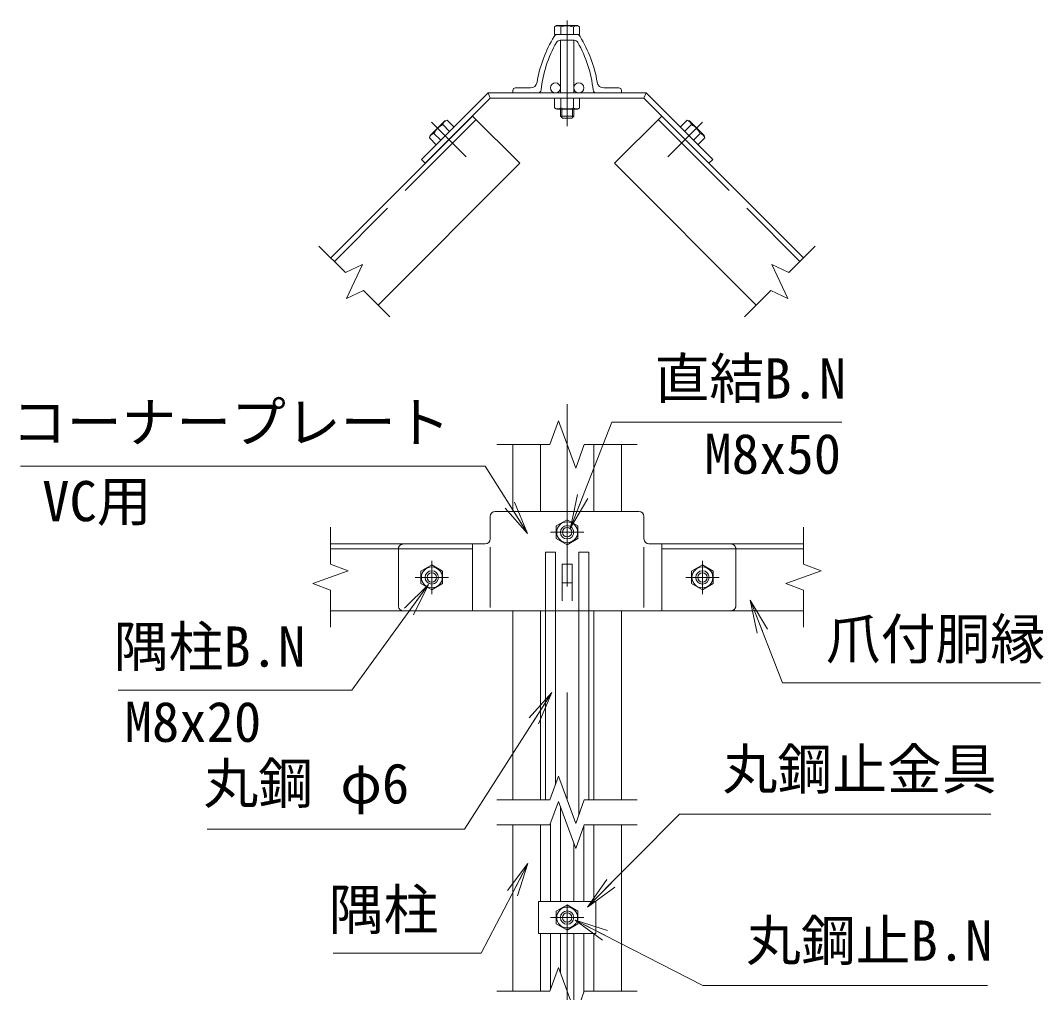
# Model space of a CAD drawing. Units: millimetres, scale not verified. Extents: x -4200 to 4200, y -2970 to 2970.
# Drawn here: x 1539 to 2764, y -993 to 171 of the extents above; entities that cross this region are included whole.
import ezdxf
from ezdxf.enums import TextEntityAlignment as Align

# ---------------------------------------------------------------- set-up
doc = ezdxf.new("R2010")
doc.units = ezdxf.units.MM
doc.header["$LTSCALE"] = 20
doc.linetypes.add('DASHED', pattern=[7.5, 6, -1.5])
doc.linetypes.add('USER1', pattern=[50.8, 31.75, -6.35, 6.35, -6.35])
for name, color, linetype, lineweight in [('0-0_D-STR1', 1, 'Continuous', 18), ('0-1_D-STR-DIM', 7, 'Continuous', 9), ('0-2_D-STR3', 3, 'Continuous', 13), ('0-3_D-STR-TXT', 7, 'Continuous', 9), ('0-4_0', 7, 'Continuous', 9), ('0-5_D-BMK', 2, 'USER1', 13)]:
    doc.layers.add(name, color=color, linetype=linetype, lineweight=lineweight)
doc.styles.add('ＭＳ ゴシック', font='')
doc.styles.get('ＭＳ ゴシック').set_extended_font_data('MS Gothic')

# ---------------------------------------------------------------- blocks, each defined once
blk = doc.blocks.new('_Open')
at = {"layer": '0-4_0'}
blk.add_line((-20, 3.33), (0, 0), dxfattribs=at)
blk.add_lwpolyline([(-20, -3.33), (0, 0), (-20, 0)], dxfattribs=at)

msp = doc.modelspace()

# ---------------------------------------------------------------- linework, layer by layer
at = {"layer": '0-0_D-STR1'}
for p, q in [((2182.56, 153.88), (2204.94, 153.88)), ((2185.38, 146.88), (2202.13, 146.88)), ((2128.75, 83.88), (2128.75, 86.88)), ((2149.86, 89.88), (2131.75, 89.88)), ((2237.65, 89.88), (2255.75, 89.88)), ((2258.75, 83.88), (2258.75, 86.88)), ((2158.59, 83.88), (2128.75, 83.88)), ((2228.91, 83.88), (2258.75, 83.88)), ((2080.54, 56.26), (1910.83, -113.44)), ((2080.54, 56.26), (2137.11, -0.3)), ((2306.97, 56.26), (2250.4, -0.3)), ((2306.97, 56.26), (2476.67, -113.44)), ((2137.11, -0.3), (1967.4, -170.01)), ((2250.4, -0.3), (2420.1, -170.01)), ((2128.75, -416.91), (2128.75, -336.91)), ((2161.75, -416.91), (2161.75, -336.91)), ((2225.75, -416.91), (2225.75, -336.91)), ((2258.75, -416.91), (2258.75, -336.91)), ((1910.65, -455.91), (2080.54, -455.91)), ((1910.65, -461.91), (2080.54, -461.91)), ((2080.54, -455.91), (2080.54, -535.91)), ((2476.86, -455.91), (2306.97, -455.91)), ((2306.97, -455.91), (2306.97, -535.91)), ((2476.86, -461.91), (2306.97, -461.91)), ((1910.65, -535.91), (2080.54, -535.91)), ((2128.75, -762.16), (2128.75, -535.91)), ((2161.75, -762.16), (2161.75, -535.91)), ((2225.75, -762.16), (2225.75, -535.91)), ((2258.75, -762.16), (2258.75, -535.91)), ((2476.86, -535.91), (2306.97, -535.91)), ((2128.75, -991.12), (2128.75, -792.16)), ((2161.75, -883.97), (2161.75, -792.16)), ((2225.75, -883.97), (2225.75, -792.16)), ((2258.75, -991.12), (2258.75, -792.16)), ((2161.75, -991.12), (2161.75, -921.97)), ((2225.75, -991.12), (2225.75, -921.97))]:
    msp.add_line(p, q, dxfattribs=at)
at = {"layer": '0-0_D-STR1', "linetype": 'DASHED'}
for p, q in [((2084.78, 52.02), (1915.08, -117.68)), ((2302.72, 52.02), (2472.43, -117.68))]:
    msp.add_line(p, q, dxfattribs=at)
at = {"layer": '0-0_D-STR1'}
for centre, radius, start, end in [((2306.95, 72.06), 151.2, 148.30182, 170.6662), ((2182.56, 148.88), 5, 90, 148.30182), ((2204.94, 148.88), 5, 31.69818, 90), ((2080.55, 72.06), 151.2, 9.3338, 31.69818), ((2306.95, 72.06), 145.2, 150.13204, 173.91336), ((2185.38, 141.88), 5, 90, 150.13204), ((2202.13, 141.88), 5, 29.86796, 90), ((2080.55, 72.06), 145.2, 6.08664, 29.86796), ((2131.75, 86.88), 3, 90, 180), ((2149.86, 97.88), 8, 270, 350.6662), ((2158.59, 87.88), 4, 270, 353.91336), ((2228.91, 87.88), 4, 186.08664, 270), ((2237.65, 97.88), 8, 189.3338, 270), ((2255.75, 86.88), 3, 0, 90)]:
    msp.add_arc(centre, radius, start, end, dxfattribs=at)
at = {"layer": '0-1_D-STR-DIM'}
for p, q in [((1896.69, -99.3), (1928.24, -130.84)), ((2490.81, -99.3), (2459.27, -130.84)), ((2438.88, -121.33), (2457.9, -162.12)), ((2459.27, -130.84), (2438.88, -121.33)), ((1950, -152.61), (1981.55, -184.15)), ((2437.5, -152.61), (2405.96, -184.15)), ((2457.9, -162.12), (2437.5, -152.61)), ((2173.23, -336.91), (2183.49, -308.72)), ((2183.49, -308.72), (2204.01, -365.1)), ((2109.75, -336.91), (2173.23, -336.91)), ((2204.01, -365.1), (2214.28, -336.91)), ((2214.28, -336.91), (2277.75, -336.91)), ((1910.65, -435.65), (1910.65, -480.26)), ((2476.86, -435.65), (2476.86, -480.26)), ((1931.79, -487.95), (1889.51, -503.34)), ((1910.65, -480.26), (1931.79, -487.95)), ((1889.51, -503.34), (1910.65, -511.04)), ((1910.65, -511.04), (1910.65, -555.65)), ((2476.86, -511.04), (2476.86, -555.65)), ((2173.23, -762.16), (2183.49, -733.97)), ((2183.49, -733.97), (2204.01, -790.35)), ((2109.75, -762.16), (2173.23, -762.16)), ((2204.01, -790.35), (2214.28, -762.16)), ((2214.28, -762.16), (2277.75, -762.16)), ((2109.75, -792.16), (2173.23, -792.16)), ((2214.28, -792.16), (2277.75, -792.16)), ((2109.75, -991.12), (2173.23, -991.12)), ((2214.28, -991.12), (2277.75, -991.12))]:
    msp.add_line(p, q, dxfattribs=at)
for points in [[(1928.24, -130.84), (1948.63, -121.33), (1929.61, -162.12), (1950, -152.61)], [(2476.86, -480.26), (2498, -487.95), (2455.71, -503.34), (2476.86, -511.04)], [(2173.23, -792.16), (2183.49, -763.97), (2204.01, -820.35), (2214.28, -792.16)], [(2173.23, -991.12), (2183.49, -962.93), (2204.01, -1019.32), (2214.28, -991.12)]]:
    msp.add_lwpolyline(points, dxfattribs=at)
at = {"layer": '0-2_D-STR3'}
for p, q in [((2181.15, 164.48), (2178.74, 163.09)), ((2178.74, 153.88), (2178.74, 163.09)), ((2206.35, 164.48), (2181.15, 164.48)), ((2186.25, 153.88), (2186.25, 163.09)), ((2201.26, 153.88), (2201.26, 163.09)), ((2206.35, 164.48), (2208.76, 163.09)), ((2208.76, 153.88), (2208.76, 163.09)), ((2208.76, 153.88), (2178.74, 153.88)), ((2185.75, 146.88), (2185.75, 83.88)), ((2201.75, 146.88), (2201.75, 83.88)), ((2099.1, 83.88), (2019.45, 4.22)), ((2101.75, 77.48), (2023.97, -0.3)), ((2101.75, 77.48), (2285.75, 77.48)), ((2178.74, 77.48), (2208.76, 77.48)), ((2186.25, 77.48), (2186.25, 65.93)), ((2201.26, 77.48), (2201.26, 65.93)), ((2285.75, 77.48), (2363.54, -0.3)), ((2181.25, 64.48), (2206.25, 64.48)), ((2185.75, 64.48), (2185.75, 56.28)), ((2187.25, 64.48), (2187.25, 54.78)), ((2200.25, 64.48), (2200.25, 54.78)), ((2201.75, 64.48), (2201.75, 56.28)), ((2047.38, 50.54), (2029.7, 32.86)), ((2050.18, 51.29), (2047.38, 50.54)), ((2058.35, 43.12), (2050.18, 51.29)), ((2185.75, 56.28), (2188.15, 53.88)), ((2201.75, 56.28), (2185.75, 56.28)), ((2199.35, 53.88), (2188.15, 53.88)), ((2201.75, 56.28), (2199.35, 53.88)), ((2329.16, 43.12), (2337.33, 51.29)), ((2337.33, 51.29), (2340.13, 50.54)), ((2340.13, 50.54), (2357.81, 32.86)), ((2053.04, 37.81), (2044.87, 45.98)), ((2334.47, 37.81), (2342.64, 45.98)), ((2028.95, 30.06), (2029.7, 32.86)), ((2037.12, 21.89), (2028.95, 30.06)), ((2042.42, 27.2), (2034.26, 35.37)), ((2345.08, 27.2), (2353.25, 35.37)), ((2023.97, -0.3), (2019.45, 4.22)), ((2363.54, -0.3), (2368.06, 4.22)), ((2101.75, -422.91), (2101.75, -449.91)), ((2107.75, -416.91), (2279.75, -416.91)), ((2193.75, -426.9), (2180.75, -434.4)), ((2206.75, -434.4), (2193.75, -426.9)), ((2285.75, -422.91), (2285.75, -449.91)), ((2180.75, -434.4), (2180.75, -449.41)), ((2206.75, -449.41), (2206.75, -434.4)), ((2180.75, -449.41), (2193.75, -456.92)), ((2193.75, -456.92), (2206.75, -449.41)), ((1997.75, -455.91), (2095.75, -455.91)), ((2101.75, -531.91), (2101.75, -459.9)), ((2285.75, -531.91), (2285.75, -459.72)), ((2291.75, -455.91), (2389.75, -455.91)), ((2187.75, -479.91), (2187.75, -523.96)), ((2199.75, -479.91), (2187.75, -479.91)), ((2199.75, -479.91), (2199.75, -523.96)), ((2342.75, -488.4), (2355.75, -480.9)), ((2342.75, -503.41), (2342.75, -488.4)), ((2355.75, -480.9), (2368.75, -488.4)), ((2368.75, -488.4), (2368.75, -503.41)), ((2199.75, -502.56), (2187.75, -502.56)), ((2355.75, -510.92), (2342.75, -503.41)), ((2368.75, -503.41), (2355.75, -510.92)), ((1997.75, -535.91), (2389.75, -535.91)), ((2167.75, -535.91), (2167.75, -762.16)), ((2179.75, -535.91), (2179.75, -744.24)), ((2207.75, -535.91), (2207.75, -780.08)), ((2219.75, -535.91), (2219.75, -762.16)), ((2185.75, -770.18), (2185.75, -883.97)), ((2173.75, -790.73), (2173.75, -883.97)), ((2213.75, -793.59), (2213.75, -883.97)), ((2201.75, -814.14), (2201.75, -883.97)), ((2159.35, -883.97), (2228.15, -883.97)), ((2193.75, -887.96), (2180.75, -895.47)), ((2206.75, -895.47), (2193.75, -887.96)), ((2228.15, -883.97), (2228.15, -921.97)), ((2180.75, -895.47), (2180.75, -910.48)), ((2206.75, -910.48), (2206.75, -895.47)), ((2180.75, -910.48), (2193.75, -917.99)), ((2193.75, -917.99), (2206.75, -910.48)), ((2173.75, -921.97), (2173.75, -989.69)), ((2185.75, -921.97), (2185.75, -969.14)), ((2201.75, -921.97), (2201.75, -1013.1)), ((2213.75, -921.97), (2213.75, -992.56))]:
    msp.add_line(p, q, dxfattribs=at)
at = {"layer": '0-2_D-STR3', "linetype": 'DASHED'}
for p, q in [((1991.75, -461.91), (1991.75, -529.91)), ((2395.75, -461.91), (2395.75, -529.91)), ((2167.75, -465.91), (2179.75, -465.91)), ((2167.75, -465.91), (2167.75, -535.91)), ((2179.75, -465.91), (2179.75, -535.91)), ((2207.75, -465.91), (2207.75, -535.91)), ((2219.75, -465.91), (2207.75, -465.91)), ((2219.75, -465.91), (2219.75, -535.91))]:
    msp.add_line(p, q, dxfattribs=at)
at = {"layer": '0-2_D-STR3'}
for points in [[(2101.75, 77.48), (2099.1, 83.88), (2288.4, 83.88)], [(2178.74, 77.48), (2178.74, 65.93), (2181.25, 64.48)], [(2208.76, 77.48), (2208.76, 65.93), (2206.25, 64.48)], [(2285.75, 77.48), (2288.4, 83.88), (2368.06, 4.22)], [(2350.39, 21.89), (2358.56, 30.06), (2357.81, 32.86)], [(2159.35, -883.97), (2159.35, -921.97), (2228.15, -921.97)]]:
    msp.add_lwpolyline(points, dxfattribs=at)
msp.add_lwpolyline([(2044.75, -488.4), (2031.75, -480.9), (2018.75, -488.4), (2018.75, -503.41), (2031.75, -510.92), (2044.75, -503.41)], close=True, dxfattribs=at)
for centre, radius in [((2179.75, 89.88), 6), ((2207.75, 89.88), 6), ((2193.75, -441.91), 12.5), ((2193.75, -441.91), 8), ((2193.75, -441.91), 5.6), ((2031.75, -495.91), 12.5), ((2031.75, -495.91), 8), ((2355.75, -495.91), 12.5), ((2355.75, -495.91), 8), ((2031.75, -495.91), 5.6), ((2355.75, -495.91), 5.6), ((2193.75, -902.97), 12.5), ((2193.75, -902.97), 8), ((2193.75, -902.97), 5.6)]:
    msp.add_circle(centre, radius, dxfattribs=at)
for centre, radius, start, end in [((2182.5, 157.6), 6.64, 55.61585, 124.38415), ((2193.75, 139.41), 24.84, 72.4121, 107.5879), ((2205.01, 157.6), 6.64, 55.61585, 124.38415), ((2182.5, 71.41), 6.64, 235.61585, 304.38416), ((2193.75, 89.6), 24.84, 252.4121, 287.5879), ((2205.01, 71.41), 6.64, 235.61586, 304.38414), ((2051.4, 44.76), 6.64, 100.61585, 169.38416), ((2336.11, 44.76), 6.64, 10.61584, 79.38415), ((2056.31, 23.93), 24.84, 117.4121, 152.5879), ((2331.2, 23.93), 24.84, 27.4121, 62.5879), ((2035.48, 28.83), 6.64, 100.61586, 169.38414), ((2352.03, 28.83), 6.64, 10.61586, 79.38414), ((2107.75, -422.91), 6, 90, 180), ((2279.75, -422.91), 6, 0, 90), ((2095.75, -449.91), 6, 270, 0), ((2291.75, -449.91), 6, 180, 270)]:
    msp.add_arc(centre, radius, start, end, dxfattribs=at)
at = {"layer": '0-2_D-STR3', "linetype": 'DASHED'}
for centre, start, end in [((1997.75, -461.91), 90, 180), ((2389.75, -461.91), 0, 90), ((1997.75, -529.91), 180, 270), ((2389.75, -529.91), 270, 0)]:
    msp.add_arc(centre, 6, start, end, dxfattribs=at)
at = {"layer": '0-3_D-STR-TXT'}
for points in [[(2522.66, -310.24), (2247.12, -310.24), (2198.66, -434.56)], [(1539.27, -362.9), (2095.53, -362.9), (2145.4, -441.62)], [(1656.08, -630.78), (1936.09, -630.78), (2026.65, -505.88)], [(2760.66, -622.03), (2451.61, -622.03), (2413.69, -524.83)], [(1762.69, -797.05), (2070.72, -797.05), (2174.38, -635.52)], [(2700.98, -779.1), (2328.23, -779.1), (2219.43, -889.03)], [(1913.5, -945.55), (2090.82, -945.55), (2145.87, -840.22)], [(2697.12, -984.16), (2356.34, -984.16), (2205.16, -907.02)]]:
    msp.add_lwpolyline(points, dxfattribs=at)
at = {"layer": '0-5_D-BMK'}
for p, q in [((2193.75, 170.62), (2193.75, 44.23)), ((2031.51, 48.73), (2073.01, 7.23)), ((2356, 48.73), (2314.5, 7.23)), ((2193.75, -1522.83), (2193.75, -288.47)), ((2213.75, -441.91), (2173.75, -441.91)), ((2031.75, -475.91), (2031.75, -515.91)), ((2355.75, -475.91), (2355.75, -515.91)), ((2051.75, -495.91), (2011.75, -495.91)), ((2335.75, -495.91), (2375.75, -495.91)), ((2213.75, -902.97), (2173.75, -902.97))]:
    msp.add_line(p, q, dxfattribs=at)

# ---------------------------------------------------------------- block references
at = {"layer": '0-3_D-STR-TXT', "xscale": 2, "yscale": 2}
for p, rotation in [((2197.94, -436.42), 248.70495), ((2146.47, -443.31), 302.35412), ((2027.82, -504.26), 54.05425), ((2412.96, -522.97), 111.31411), ((2175.46, -633.83), 57.31217), ((2146.8, -838.45), 62.40856), ((2218.02, -890.46), 225.29561), ((2203.37, -906.11), 152.96577)]:
    msp.add_blockref('_Open', p, dxfattribs=dict(at, rotation=rotation))

# ---------------------------------------------------------------- texts
at = {"layer": '0-3_D-STR-TXT', "style": 'ＭＳ ゴシック'}
for s, p in [('直結B.N', (2298.55, -296.26)), ('コーナープレート', (1529.12, -348.66)), ('M8x50', (2358.18, -386.44)), ('VC用', (1565.27, -443.06)), ('爪付胴縁', (2503.55, -608.05)), ('隅柱B.N', (1651, -617.18)), ('M8x20', (1663.99, -707.18)), ('丸鋼止金具', (2379.92, -763.85)), ('丸鋼 φ6', (1758.38, -780.91)), ('隅柱', (1908.43, -931.95)), ('丸鋼止B.N', (2408.03, -969.04))]:
    msp.add_text(s, height=48.09, dxfattribs=at).set_placement(p, align=Align.BOTTOM_LEFT)

doc.saveas('drawing.dxf')
